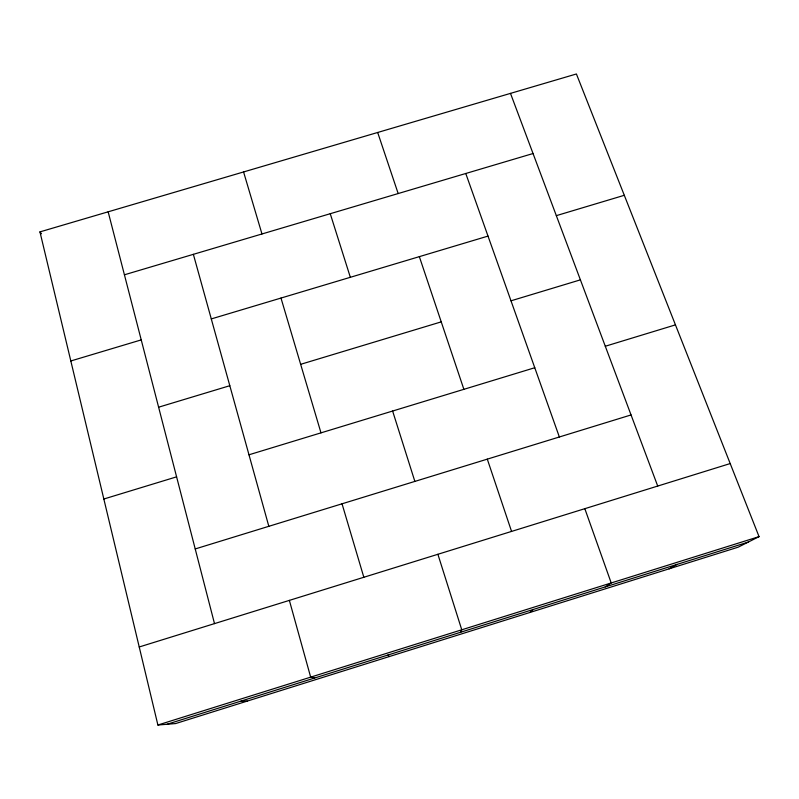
<?xml version="1.0" encoding="UTF-8"?>
<svg xmlns="http://www.w3.org/2000/svg" width="799" height="799" viewBox="0 0 799 799"><rect width="100%" height="100%" fill="white"/><g stroke="black" fill="none" stroke-linecap="round" stroke-linejoin="round"><path stroke-width="1.2" d="M460.743 632.209L461.762 629.802L437.892 554.286M529.927 612.473L533.193 609.497M605.262 586.905L611.215 582.96L584.828 508.683M669.123 568.828L676.963 564.434M759.05 536.638L738.186 547.175L175.63 723.554L157.892 725.023L39.95 231.89L576.409 73.977L759.05 536.638L157.892 725.023M167.061 724.264L748.273 542.082M139.226 646.98L730.206 463.56M195.216 548.943L631.05 414.941M103.84 499.015L176.599 476.843M248.978 454.791L534.771 367.73M605.292 346.247L675.455 324.873M158.611 407.2L229.812 385.707M300.654 364.324L441.238 321.867M510.99 300.814L580.404 279.85M70.821 360.968L141.233 339.895M211.286 318.921L488.009 236.095M556.324 215.65L624.309 195.296M124.424 274.796L533.033 153.528M241.068 701.063L247.221 701.103M314.686 677.991L310.671 677.153L289.368 600.379M387.905 655.04L389.293 656.558M39.95 231.89L41.508 233.757M510.491 93.383L657.717 486.062M465.767 173.483L559.36 436.983M377.677 132.474L398.172 193.548M419.345 256.649L463.879 389.333M487.3 459.135L511.56 531.425M330.247 213.713L350.342 277.303M392.619 411.036L414.861 481.407M243.575 171.945L261.972 233.977M280.988 298.057L320.988 432.858M342.032 503.799L363.835 577.268M193.368 254.332L268.824 526.311M108.155 211.805L214.502 623.62"/></g></svg>
